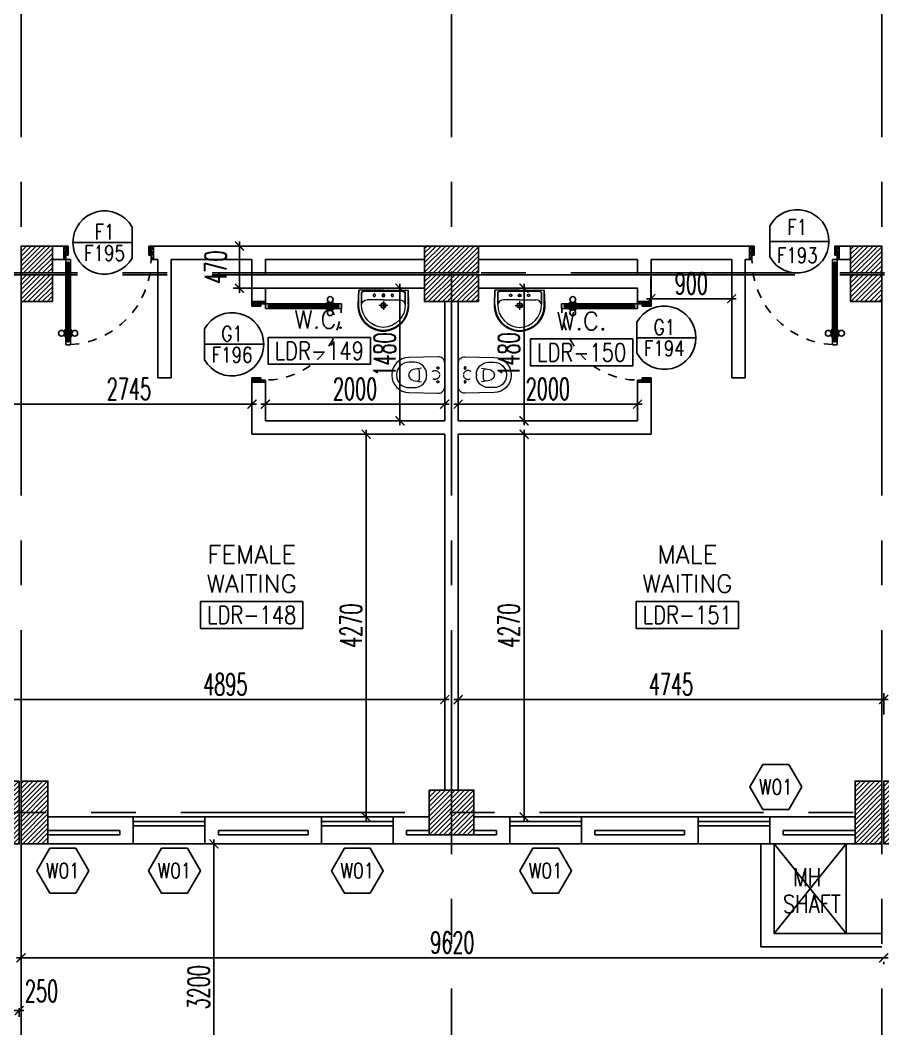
# Model space of a CAD drawing. Extents: x 275967.8 to 276060, y 57291.9 to 57371.4.
# Drawn here: x 276010.75 to 276020.37, y 57317.95 to 57329.2 of the extents above; entities that cross this region are included whole.
import ezdxf
from ezdxf.enums import TextEntityAlignment as Align

# ---------------------------------------------------------------- set-up
doc = ezdxf.new("R2010")
doc.units = 0
doc.header["$MEASUREMENT"] = 0
doc.header["$PDMODE"] = 34
for name, pattern in [('CENTERX2', [4, 2.5, -0.5, 0.5, -0.5]), ('DASHED', [0.75, 0.5, -0.25]), ('HIDDEN', [0.375, 0.25, -0.125]), ('HIDDEN2', [0.1875, 0.125, -0.0625])]:
    doc.linetypes.add(name, pattern=pattern)
doc.layers.get('0').update_dxf_attribs({"linetype": 'CONTINUOUS'})
doc.layers.get('DEFPOINTS').update_dxf_attribs({"linetype": 'CONTINUOUS'})
for name, color, linetype in [('A-TILES', 11, 'CONTINUOUS'), ('AXES', 11, 'CENTERX2'), ('COL', 5, 'CONTINUOUS'), ('DIM', 4, 'CONTINUOUS'), ('DOOR', 7, 'CONTINUOUS'), ('DOOR-CR', 2, 'CONTINUOUS'), ('DOOR-NO', 3, 'CONTINUOUS'), ('FIX', 3, 'CONTINUOUS'), ('HAT', 8, 'CONTINUOUS'), ('INSUL', 4, 'CONTINUOUS'), ('RM-BOX', 4, 'CONTINUOUS'), ('RM-NAME', 2, 'CONTINUOUS'), ('RM-NO', 2, 'CONTINUOUS'), ('ROOF', 7, 'CONTINUOUS'), ('SHAFT', 3, 'CONTINUOUS'), ('WALL', 2, 'CONTINUOUS'), ('WIN', 3, 'CONTINUOUS'), ('WIN-BOX', 4, 'CONTINUOUS'), ('WIN-NO', 5, 'CONTINUOUS')]:
    doc.layers.add(name, color=color, linetype=linetype)
doc.styles.add('ROMANS', font='ROMANS.shx', dxfattribs={"width": 0.6})
doc.dimstyles.new('STANDARD in', dxfattribs={"dimtxt": 0.24, "dimasz": 0.1, "dimexe": 0.07, "dimexo": 0.05, "dimgap": 0.05, "dimtad": 1, "dimdec": 0, "dimlfac": 1000, "dimzin": 0, "dimdsep": 46, "dimtxsty": 'ROMANS', "dimblk": 'ARCHTICK', "dimcen": 0.05, "dimdle": 0.05, "dimclrd": 4, "dimclre": 4, "dimclrt": 2, "dimadec": 0, "dimazin": 0, "dimtfac": 1, "dimtdec": 0, "dimtmove": 2, "dimatfit": 3, "dimfxl": 0, "dimtolj": 1, "dimtzin": 0, "dimarcsym": 0})

# ---------------------------------------------------------------- blocks, each defined once
blk = doc.blocks.new('*X80')
at = {"color": 0}
for p, q in [((61359, 139901), (61808, 140350)), ((61359, 139954), (61755, 140350)), ((61359, 140007), (61702, 140350)), ((61359, 140060), (61649, 140350)), ((61359, 140113), (61596, 140350)), ((61359, 140166), (61543, 140350)), ((61359, 140219), (61490, 140350)), ((61359, 140272), (61437, 140350)), ((61359, 140325), (61384, 140350)), ((61361, 139850), (61859, 140348)), ((61414, 139850), (61859, 140295)), ((61467, 139850), (61859, 140242)), ((61520, 139850), (61859, 140189)), ((61573, 139850), (61859, 140136)), ((61626, 139850), (61859, 140083)), ((61679, 139850), (61859, 140030)), ((61732, 139850), (61859, 139977)), ((61785, 139850), (61859, 139924)), ((61838, 139850), (61859, 139871))]:
    blk.add_line(p, q, dxfattribs=at)
blk = doc.blocks.new('RM1')
at = {"layer": 'RM-BOX'}
blk.add_lwpolyline([(570, -200), (-570, -200), (-570, -500), (570, -500)], close=True, dxfattribs=at)
at = {"layer": 'RM-NAME', "style": 'ROMANS'}
for tag, p in [('ROOMNAME1', (0, 324)), ('ROOMNAME2', (0, 0))]:
    blk.add_attdef(tag, text='', height=200, dxfattribs=at).set_placement(p, align=Align.MIDDLE)
at = {"layer": 'RM-NO', "style": 'ROMANS', "width": 0.8}
blk.add_attdef('ROOMNO', text='', height=200, dxfattribs=at).set_placement((0, -350), align=Align.MIDDLE)
blk = doc.blocks.new('COL50')
at = {"layer": 'COL'}
blk.add_lwpolyline([(-250, 250), (-250, -250), (250, -250), (250, 250)], close=True, dxfattribs=at)
blk = doc.blocks.new('WW1')
at = {"layer": 'WIN-BOX'}
blk.add_lwpolyline([(144, -250), (289, 0), (144, 250), (-144, 250), (-289, 0), (-144, -250)], close=True, dxfattribs=at)
at = {"layer": 'WIN-NO', "style": 'ROMANS', "width": 0.8}
blk.add_attdef('W00', text='', height=170, dxfattribs=at).set_placement((0, 0), align=Align.MIDDLE)
blk = doc.blocks.new('DOOR90')
at = {"layer": 'DOOR', "color": 0, "linetype": 'ByBlock'}
for p, q in [((-150, 0), (-150, -25)), ((-150, 0), (0, 0)), ((0, -50), (0, 0)), ((-1000, -25), (-1000, -75)), ((-1000, -75), (-1000, -25)), ((-950, -25), (-1000, -25)), ((-950, -75), (-1000, -75)), ((-970, -42), (-970, -58)), ((-950, -42), (-970, -42)), ((-950, -58), (-970, -58)), ((-950, -25), (-950, -42)), ((-950, -58), (-950, -75)), ((-918, -25), (-918, -18)), ((-828, -18), (-918, -18)), ((-918, -75), (-918, -82)), ((-828, -82), (-918, -82)), ((-905, -18), (-905, -9)), ((-905, -9), (-840, -9)), ((-905, -18), (-840, -18)), ((-905, -82), (-905, -91)), ((-905, -82), (-840, -82)), ((-905, -91), (-840, -91)), ((-840, -18), (-840, -9)), ((-840, -82), (-840, -91)), ((-828, -25), (-828, -18)), ((-828, -75), (-828, -82)), ((-200, -42), (-200, -25)), ((-200, -25), (-150, -25)), ((-180, -42), (-200, -42)), ((-200, -75), (-200, -58)), ((-200, -58), (-180, -58)), ((-150, -75), (-200, -75)), ((-180, -58), (-180, -42)), ((-150, -75), (-150, -25)), ((-150, -25), (-100, -25)), ((-100, -25), (-100, -50)), ((-100, -50), (0, -50)), ((-150, -900), (-150, -875)), ((-150, -875), (-100, -875)), ((0, -900), (-150, -900)), ((-150, -900), (0, -900)), ((-100, -850), (0, -850)), ((-100, -875), (-100, -850)), ((0, -850), (0, -900))]:
    blk.add_line(p, q, dxfattribs=at)
at = {"layer": 'DOOR', "color": 9, "linetype": 'ByBlock'}
for p, q in [((0, -50), (-114, 0)), ((0, -50), (-40, 0)), ((0, -50), (-100, -37)), ((0, -850), (-114, -900)), ((0, -850), (-100, -863)), ((0, -850), (-40, -900))]:
    blk.add_line(p, q, dxfattribs=at)
at = {"layer": 'DOOR', "linetype": 'ByBlock'}
for p, q in [((-200, -25), (-950, -25)), ((-200, -42), (-950, -42)), ((-200, -58), (-950, -58)), ((-950, -75), (-200, -75))]:
    blk.add_line(p, q, dxfattribs=at)
at = {"layer": 'DOOR', "color": 0, "linetype": 'ByBlock'}
for centre in [(-873, 24), (-873, -124)]:
    blk.add_circle(centre, 32.4, dxfattribs=at)
at = {"layer": 'DOOR', "color": 9, "linetype": 'ByBlock'}
for centre, radius, start, end in [((0, -50), 154, 161.1053, 166.2858), ((0, -50), 134, 158.1598, 169.28), ((0, -50), 94.4, 148.0182, 180), ((0, -50), 74.4, 137.7764, 180), ((0, -50), 114, 154.0838, 167.3774), ((0, -50), 54.4, 113.2074, 180), ((0, -50), 34.4, 90, 180), ((0, -50), 14.4, 90, 180), ((0, -850), 154, 193.7142, 198.8947), ((0, -850), 134, 190.72, 201.8402), ((0, -850), 94.4, 180, 211.9818), ((0, -850), 74.4, 180, 222.2236), ((0, -850), 54.4, 180, 246.7926), ((0, -850), 34.4, 180, 270), ((0, -850), 14.4, 180, 270)]:
    blk.add_arc(centre, radius, start, end, dxfattribs=at)
at = {"layer": 'DOOR', "linetype": 'HIDDEN', "ltscale": 0.5}
blk.add_arc((-150, -25), 850, 180, 270, dxfattribs=at)
blk = doc.blocks.new('DD1')
at = {"layer": 'DOOR-CR'}
blk.add_line((-308, 0), (353, 0), dxfattribs=at)
blk.add_lwpolyline([(-308, -173, 3.820224), (-308, 173)], format="xyb", close=True, dxfattribs=at)
at = {"layer": 'DOOR-NO', "color": 255, "style": 'ROMANS', "width": 0.8}
for tag, p in [('G', (0, 184)), ('000', (0, -141))]:
    blk.add_attdef(tag, text='', height=204, dxfattribs=at).set_placement(p, align=Align.MIDDLE)
blk = doc.blocks.new('C7')
at = {"layer": 'HAT'}
h = blk.add_hatch(dxfattribs=at)
h.set_pattern_fill('ANSI31', color=256, scale=300, style=0)
h.set_pattern_definition([(45, (-248876.182, -51411.005), (-26.5165043, 26.5165043), [])])
h.paths.add_polyline_path([(350, 300), (250, 300), (0, 300), (0, 0), (350, 0)])
at = {"layer": 'COL'}
blk.add_lwpolyline([(0, 300), (0, 0), (350, 0), (350, 300)], close=True, dxfattribs=at)
blk = doc.blocks.new('C5')
at = {"layer": 'HAT', "linetype": 'ByBlock'}
h = blk.add_hatch(dxfattribs=at)
h.set_pattern_fill('ANSI31', color=256, scale=300, style=0)
h.set_pattern_definition([(45, (-223356.182, -51411.005), (-26.516504, 26.516504), [])])
h.paths.add_polyline_path([(300, 300), (0, 300), (0, 0), (300, 0)])
h.paths.add_polyline_path([(600, 300), (300, 300), (300, 0), (600, 0)])
at = {"layer": 'COL'}
blk.add_lwpolyline([(600, 300), (0, 300), (0, 0), (600, 0)], close=True, dxfattribs=at)
blk = doc.blocks.new('C11')
at = {"layer": 'HAT'}
h = blk.add_hatch(dxfattribs=at)
h.set_pattern_fill('ANSI31', color=256, scale=300, style=0)
h.set_pattern_definition([(45, (-248556.182, -75061.005), (-26.5165043, 26.5165043), [])])
h.paths.add_polyline_path([(300, 700), (0, 700), (0, 350), (300, 350)])
h.paths.add_polyline_path([(300, 350), (0, 350), (0, 0), (300, 0)])
at = {"layer": 'COL'}
blk.add_lwpolyline([(300, 700), (300, 0), (0, 0), (0, 700)], close=True, dxfattribs=at)
blk = doc.blocks.new('C11D')
at = {"layer": 'COL', "linetype": 'ByBlock'}
for p in [(-320, 0), (0, 0)]:
    blk.add_blockref('C11', p, dxfattribs=at)
blk = doc.blocks.new('LAV1')
at = {"layer": 'FIX', "linetype": 'DASHED', "lineweight": 20, "ltscale": 0.05}
for p, q in [((0, 170), (0, 270)), ((0, 170), (0, 270)), ((50, 220), (-50, 220))]:
    blk.add_line(p, q, dxfattribs=at)
at = {"layer": 'FIX', "linetype": 'ByBlock', "ltscale": 0.3}
for p, q in [((-280, 210), (-275, 50)), ((-245, 210), (-245, 85)), ((245, 210), (245, 85)), ((280, 210), (275, 50)), ((0, 60), (-220, 60)), ((0, 60), (220, 60))]:
    blk.add_line(p, q, dxfattribs=at)
at = {"layer": 'FIX', "linetype": 'Continuous', "lineweight": 20}
for p, q in [((-275, 210), (-275, 50)), ((0, 155), (-181, 155)), ((0, 155), (181, 155)), ((275, 210), (275, 50)), ((0, 50), (-275, 50)), ((0, 50), (-252, 50)), ((0, 50), (252, 50)), ((0, 50), (275, 50))]:
    blk.add_line(p, q, dxfattribs=at)
at = {"layer": 'FIX', "lineweight": 20}
for p, q in [((0, 92), (0, 123)), ((16, 107), (-15, 107))]:
    blk.add_line(p, q, dxfattribs=at)
for centre, radius in [((0, 220), 29.5), ((0, 220), 22.5), ((0, 107), 15.5)]:
    blk.add_circle(centre, radius, dxfattribs=at)
at = {"layer": 'FIX', "linetype": 'HIDDEN', "lineweight": 20, "ltscale": 0.05}
for centre in [(-100, 107), (100, 107)]:
    blk.add_circle(centre, 12.4, dxfattribs=at)
at = {"layer": 'FIX', "linetype": 'ByBlock', "ltscale": 0.3}
for centre, radius, start, end in [((7, 220), 287, 91.3776, 182.0064), ((-7, 220), 287, 357.9936, 88.6224), ((-220, 85), 24.9, 179.7021, 269.9486), ((220, 85), 24.9, 270.0514, 0.2979)]:
    blk.add_arc(centre, radius, start, end, dxfattribs=at)
at = {"layer": 'FIX', "linetype": 'Continuous', "lineweight": 20}
for centre, radius, start, end in [((8, 217), 283, 91.6988, 181.351), ((8, 212), 253, 91.7328, 180.4884), ((-8, 217), 283, 358.649, 88.3012), ((-8, 212), 253, 359.5116, 88.2672), ((-179, 222), 66.9, 190.2006, 268.0786), ((179, 222), 66.9, 271.9214, 349.7994)]:
    blk.add_arc(centre, radius, start, end, dxfattribs=at)
blk = doc.blocks.new('WC1')
at = {"layer": 'FIX', "lineweight": 20}
for p, q in [((-210, 204), (-538, 194)), ((-475, 141), (-538, 141)), ((-727, 5), (-727, -5)), ((-674, 5), (-674, -5)), ((-534, 24), (-540, 0)), ((-540, 0), (-534, -24)), ((-395, 76), (-490, 60)), ((-339, 5), (-339, -5)), ((-490, -60), (-395, -76)), ((-538, -141), (-475, -141)), ((-538, -194), (-210, -204))]:
    blk.add_line(p, q, dxfattribs=at)
at = {"layer": 'FIX', "linetype": 'Continuous', "lineweight": 20}
blk.add_line((-420, -47), (-420, 45), dxfattribs=at)
at = {"layer": 'FIX', "lineweight": 20}
blk.add_lwpolyline([(-213, -204), (-210, -204, 0.414214), (-137, -131), (-137, 0), (-137, 131, 0.414214), (-210, 204)], format="xyb", dxfattribs=at)
at = {"layer": 'FIX', "linetype": 'HIDDEN2', "lineweight": 20, "ltscale": 0.3}
blk.add_circle((-245, 0), 49.8, dxfattribs=at)
at = {"layer": 'FIX', "linetype": 'HIDDEN', "lineweight": 20, "ltscale": 0.05}
for centre in [(-213, 78), (-213, -77)]:
    blk.add_circle(centre, 11.6, dxfattribs=at)
at = {"layer": 'FIX', "lineweight": 20}
for centre, radius, start, end in [((-538, 5), 189, 90, 180), ((-538, 5), 136, 90, 180), ((-475, 5), 136, 360, 90), ((-473, -7), 68.2, 128.9242, 152.8468), ((-464, -18), 82, 108.496, 128.9242), ((-538, -5), 189, 180, 270), ((-538, -5), 136, 180, 270), ((-473, 7), 68.2, 207.1532, 231.0758), ((-464, 18), 82, 231.0758, 251.504), ((-475, -5), 136, 270, 0)]:
    blk.add_arc(centre, radius, start, end, dxfattribs=at)
at = {"layer": 'FIX', "linetype": 'Continuous', "lineweight": 20}
for centre, start, end in [((-443, 46), 357.6662, 91.6121), ((-442, -46), 268.3879, 2.3338)]:
    blk.add_arc(centre, 22.3, start, end, dxfattribs=at)
blk = doc.blocks.new('_ARCHTICK')
at = {"color": 0, "linetype": 'ByBlock', "const_width": 0.15}
blk.add_lwpolyline([(-0.5, -0.5), (0.5, 0.5)], dxfattribs=at)
blk = doc.blocks.new('*D287')
at = {"layer": 'DEFPOINTS', "color": 0, "linetype": 'ByBlock', "ltscale": 0.3}
for p in [(276014.405, 57324.583), (276014.605, 57324.583), (276014.098, 57320.313)]:
    blk.add_point(p, dxfattribs=at)
at = {"layer": 'DIM', "color": 4, "linetype": 'ByBlock', "lineweight": -2, "ltscale": 0.3}
for p, q in [((276014.605, 57320.263), (276014.605, 57324.633)), ((276014.455, 57324.583), (276014.675, 57324.583)), ((276014.148, 57320.313), (276014.675, 57320.313))]:
    blk.add_line(p, q, dxfattribs=at)
at = {"layer": 'DIM', "color": 4, "linetype": 'ByBlock', "lineweight": -2, "ltscale": 0.3, "xscale": 0.1, "yscale": 0.1, "zscale": 0.1}
for p, rotation in [((276014.605, 57324.583), 90), ((276014.605, 57320.313), 270)]:
    blk.add_blockref('_ARCHTICK', p, dxfattribs=dict(at, rotation=rotation))
at = {"layer": 'DIM', "color": 2, "linetype": 'ByBlock', "ltscale": 0.3, "insert": (276014.435, 57322.448), "char_height": 0.24, "attachment_point": 5, "rotation": 90, "style": 'ROMANS'}
blk.add_mtext('\\A1;4270', dxfattribs=at)
blk = doc.blocks.new('*D286')
at = {"layer": 'DEFPOINTS', "color": 0, "linetype": 'ByBlock', "ltscale": 0.3}
for p in [(276010.585, 57321.623), (276010.585, 57321.601), (276015.48, 57321.601)]:
    blk.add_point(p, dxfattribs=at)
at = {"layer": 'DIM', "color": 4, "linetype": 'ByBlock', "lineweight": -2, "ltscale": 0.3}
for p, q in [((276010.585, 57321.651), (276010.585, 57321.693)), ((276015.48, 57321.651), (276015.48, 57321.693)), ((276015.53, 57321.623), (276010.535, 57321.623))]:
    blk.add_line(p, q, dxfattribs=at)
at = {"layer": 'DIM', "color": 4, "linetype": 'ByBlock', "lineweight": -2, "ltscale": 0.3, "xscale": 0.1, "yscale": 0.1, "zscale": 0.1, "rotation": 180}
blk.add_blockref('_ARCHTICK', (276010.585, 57321.623), dxfattribs=at)
at = {"layer": 'DIM', "color": 4, "linetype": 'ByBlock', "lineweight": -2, "ltscale": 0.3, "xscale": 0.1, "yscale": 0.1, "zscale": 0.1}
blk.add_blockref('_ARCHTICK', (276015.48, 57321.623), dxfattribs=at)
at = {"layer": 'DIM', "color": 2, "linetype": 'ByBlock', "ltscale": 0.3, "insert": (276013.033, 57321.793), "char_height": 0.24, "attachment_point": 5, "style": 'ROMANS'}
blk.add_mtext('\\A1;4895', dxfattribs=at)
blk = doc.blocks.new('*D285')
at = {"layer": 'DEFPOINTS', "color": 0, "linetype": 'ByBlock', "ltscale": 0.3}
for p in [(276014.774, 57326.213), (276014.776, 57324.733), (276014.98, 57324.733)]:
    blk.add_point(p, dxfattribs=at)
at = {"layer": 'DIM', "color": 4, "linetype": 'ByBlock', "lineweight": -2, "ltscale": 0.3}
for p, q in [((276014.824, 57326.213), (276015.05, 57326.213)), ((276014.98, 57326.263), (276014.98, 57324.683)), ((276014.826, 57324.733), (276015.05, 57324.733))]:
    blk.add_line(p, q, dxfattribs=at)
at = {"layer": 'DIM', "color": 4, "linetype": 'ByBlock', "lineweight": -2, "ltscale": 0.3, "xscale": 0.1, "yscale": 0.1, "zscale": 0.1}
for p, rotation in [((276014.98, 57326.213), 90), ((276014.98, 57324.733), 270)]:
    blk.add_blockref('_ARCHTICK', p, dxfattribs=dict(at, rotation=rotation))
at = {"layer": 'DIM', "color": 2, "linetype": 'ByBlock', "ltscale": 0.3, "insert": (276014.81, 57325.473), "char_height": 0.24, "attachment_point": 5, "rotation": 90, "style": 'ROMANS'}
blk.add_mtext('\\A1;1480', dxfattribs=at)
blk = doc.blocks.new('*D284')
at = {"layer": 'DEFPOINTS', "color": 0, "linetype": 'ByBlock', "ltscale": 0.3}
for p in [(276013.48, 57324.919), (276013.48, 57324.733), (276015.48, 57324.733)]:
    blk.add_point(p, dxfattribs=at)
at = {"layer": 'DIM', "color": 4, "linetype": 'ByBlock', "lineweight": -2, "ltscale": 0.3}
for p, q in [((276013.48, 57324.783), (276013.48, 57324.989)), ((276015.48, 57324.783), (276015.48, 57324.989)), ((276015.53, 57324.919), (276013.43, 57324.919))]:
    blk.add_line(p, q, dxfattribs=at)
at = {"layer": 'DIM', "color": 4, "linetype": 'ByBlock', "lineweight": -2, "ltscale": 0.3, "xscale": 0.1, "yscale": 0.1, "zscale": 0.1, "rotation": 180}
blk.add_blockref('_ARCHTICK', (276013.48, 57324.919), dxfattribs=at)
at = {"layer": 'DIM', "color": 4, "linetype": 'ByBlock', "lineweight": -2, "ltscale": 0.3, "xscale": 0.1, "yscale": 0.1, "zscale": 0.1}
blk.add_blockref('_ARCHTICK', (276015.48, 57324.919), dxfattribs=at)
at = {"layer": 'DIM', "color": 2, "linetype": 'ByBlock', "ltscale": 0.3, "insert": (276014.48, 57325.089), "char_height": 0.24, "attachment_point": 5, "style": 'ROMANS'}
blk.add_mtext('\\A1;2000', dxfattribs=at)
blk = doc.blocks.new('*D283')
at = {"layer": 'DEFPOINTS', "color": 0, "linetype": 'ByBlock', "ltscale": 0.3}
for p in [(276010.585, 57324.919), (276010.585, 57324.873), (276013.33, 57324.873)]:
    blk.add_point(p, dxfattribs=at)
at = {"layer": 'DIM', "color": 4, "linetype": 'ByBlock', "lineweight": -2, "ltscale": 0.3}
for p, q in [((276010.585, 57324.923), (276010.585, 57324.989)), ((276013.33, 57324.923), (276013.33, 57324.989)), ((276013.38, 57324.919), (276010.535, 57324.919))]:
    blk.add_line(p, q, dxfattribs=at)
at = {"layer": 'DIM', "color": 4, "linetype": 'ByBlock', "lineweight": -2, "ltscale": 0.3, "xscale": 0.1, "yscale": 0.1, "zscale": 0.1, "rotation": 180}
blk.add_blockref('_ARCHTICK', (276010.585, 57324.919), dxfattribs=at)
at = {"layer": 'DIM', "color": 4, "linetype": 'ByBlock', "lineweight": -2, "ltscale": 0.3, "xscale": 0.1, "yscale": 0.1, "zscale": 0.1}
blk.add_blockref('_ARCHTICK', (276013.33, 57324.919), dxfattribs=at)
at = {"layer": 'DIM', "color": 2, "linetype": 'ByBlock', "ltscale": 0.3, "insert": (276011.958, 57325.089), "char_height": 0.24, "attachment_point": 5, "style": 'ROMANS'}
blk.add_mtext('\\A1;2745', dxfattribs=at)
blk = doc.blocks.new('*D282')
at = {"layer": 'DEFPOINTS', "color": 0, "linetype": 'ByBlock', "ltscale": 0.3}
for p in [(276020.375, 57321.623), (276015.63, 57321.408), (276020.375, 57321.408)]:
    blk.add_point(p, dxfattribs=at)
at = {"layer": 'DIM', "color": 4, "linetype": 'ByBlock', "lineweight": -2, "ltscale": 0.3}
for p, q in [((276015.63, 57321.458), (276015.63, 57321.693)), ((276020.375, 57321.458), (276020.375, 57321.693)), ((276015.58, 57321.623), (276020.425, 57321.623))]:
    blk.add_line(p, q, dxfattribs=at)
at = {"layer": 'DIM', "color": 4, "linetype": 'ByBlock', "lineweight": -2, "ltscale": 0.3, "xscale": 0.1, "yscale": 0.1, "zscale": 0.1, "rotation": 180}
blk.add_blockref('_ARCHTICK', (276015.63, 57321.623), dxfattribs=at)
at = {"layer": 'DIM', "color": 4, "linetype": 'ByBlock', "lineweight": -2, "ltscale": 0.3, "xscale": 0.1, "yscale": 0.1, "zscale": 0.1}
blk.add_blockref('_ARCHTICK', (276020.375, 57321.623), dxfattribs=at)
at = {"layer": 'DIM', "color": 2, "linetype": 'ByBlock', "ltscale": 0.3, "insert": (276018.003, 57321.793), "char_height": 0.24, "attachment_point": 5, "style": 'ROMANS'}
blk.add_mtext('\\A1;4745', dxfattribs=at)
blk = doc.blocks.new('*D281')
at = {"layer": 'DEFPOINTS', "color": 0, "linetype": 'ByBlock', "ltscale": 0.3}
for p in [(276016.294, 57324.583), (276016.294, 57320.313), (276016.365, 57320.313)]:
    blk.add_point(p, dxfattribs=at)
at = {"layer": 'DIM', "color": 4, "linetype": 'ByBlock', "lineweight": -2, "ltscale": 0.3}
for p, q in [((276016.365, 57324.633), (276016.365, 57320.263)), ((276016.344, 57324.583), (276016.435, 57324.583)), ((276016.344, 57320.313), (276016.435, 57320.313))]:
    blk.add_line(p, q, dxfattribs=at)
at = {"layer": 'DIM', "color": 4, "linetype": 'ByBlock', "lineweight": -2, "ltscale": 0.3, "xscale": 0.1, "yscale": 0.1, "zscale": 0.1}
for p, rotation in [((276016.365, 57324.583), 90), ((276016.365, 57320.313), 270)]:
    blk.add_blockref('_ARCHTICK', p, dxfattribs=dict(at, rotation=rotation))
at = {"layer": 'DIM', "color": 2, "linetype": 'ByBlock', "ltscale": 0.3, "insert": (276016.195, 57322.448), "char_height": 0.24, "attachment_point": 5, "rotation": 90, "style": 'ROMANS'}
blk.add_mtext('\\A1;4270', dxfattribs=at)
blk = doc.blocks.new('*D280')
at = {"layer": 'DEFPOINTS', "color": 0, "linetype": 'ByBlock', "ltscale": 0.3}
for p in [(276016.209, 57326.213), (276016.365, 57326.213), (276015.983, 57324.733)]:
    blk.add_point(p, dxfattribs=at)
at = {"layer": 'DIM', "color": 4, "linetype": 'ByBlock', "lineweight": -2, "ltscale": 0.3}
for p, q in [((276016.259, 57326.213), (276016.435, 57326.213)), ((276016.365, 57324.683), (276016.365, 57326.263)), ((276016.033, 57324.733), (276016.435, 57324.733))]:
    blk.add_line(p, q, dxfattribs=at)
at = {"layer": 'DIM', "color": 4, "linetype": 'ByBlock', "lineweight": -2, "ltscale": 0.3, "xscale": 0.1, "yscale": 0.1, "zscale": 0.1}
for p, rotation in [((276016.365, 57326.213), 90), ((276016.365, 57324.733), 270)]:
    blk.add_blockref('_ARCHTICK', p, dxfattribs=dict(at, rotation=rotation))
at = {"layer": 'DIM', "color": 2, "linetype": 'ByBlock', "ltscale": 0.3, "insert": (276016.195, 57325.473), "char_height": 0.24, "attachment_point": 5, "rotation": 90, "style": 'ROMANS'}
blk.add_mtext('\\A1;1480', dxfattribs=at)
blk = doc.blocks.new('*D279')
at = {"layer": 'DEFPOINTS', "color": 0, "linetype": 'ByBlock', "ltscale": 0.3}
for p in [(276015.63, 57324.948), (276017.63, 57324.948), (276015.63, 57324.919)]:
    blk.add_point(p, dxfattribs=at)
at = {"layer": 'DIM', "color": 4, "linetype": 'ByBlock', "lineweight": -2, "ltscale": 0.3}
for p, q in [((276017.68, 57324.919), (276015.58, 57324.919)), ((276015.63, 57324.898), (276015.63, 57324.849)), ((276017.63, 57324.898), (276017.63, 57324.849))]:
    blk.add_line(p, q, dxfattribs=at)
at = {"layer": 'DIM', "color": 4, "linetype": 'ByBlock', "lineweight": -2, "ltscale": 0.3, "xscale": 0.1, "yscale": 0.1, "zscale": 0.1, "rotation": 180}
blk.add_blockref('_ARCHTICK', (276015.63, 57324.919), dxfattribs=at)
at = {"layer": 'DIM', "color": 4, "linetype": 'ByBlock', "lineweight": -2, "ltscale": 0.3, "xscale": 0.1, "yscale": 0.1, "zscale": 0.1}
blk.add_blockref('_ARCHTICK', (276017.63, 57324.919), dxfattribs=at)
at = {"layer": 'DIM', "color": 2, "linetype": 'ByBlock', "ltscale": 0.3, "insert": (276016.63, 57325.089), "char_height": 0.24, "attachment_point": 5, "style": 'ROMANS'}
blk.add_mtext('\\A1;2000', dxfattribs=at)
blk = doc.blocks.new('*D278')
at = {"layer": 'DEFPOINTS', "color": 0, "linetype": 'ByBlock', "ltscale": 0.3}
for p in [(276013.191, 57326.683), (276013.806, 57326.683), (276013.904, 57326.213)]:
    blk.add_point(p, dxfattribs=at)
at = {"layer": 'DIM', "color": 4, "linetype": 'ByBlock', "lineweight": -2, "ltscale": 0.3}
for p, q in [((276013.756, 57326.683), (276013.121, 57326.683)), ((276013.191, 57326.163), (276013.191, 57326.733)), ((276013.854, 57326.213), (276013.121, 57326.213))]:
    blk.add_line(p, q, dxfattribs=at)
at = {"layer": 'DIM', "color": 4, "linetype": 'ByBlock', "lineweight": -2, "ltscale": 0.3, "xscale": 0.1, "yscale": 0.1, "zscale": 0.1}
for p, rotation in [((276013.191, 57326.683), 90), ((276013.191, 57326.213), 270)]:
    blk.add_blockref('_ARCHTICK', p, dxfattribs=dict(at, rotation=rotation))
at = {"layer": 'DIM', "color": 2, "linetype": 'ByBlock', "ltscale": 0.3, "insert": (276012.926, 57326.448), "char_height": 0.24, "attachment_point": 5, "rotation": 90, "style": 'ROMANS'}
blk.add_mtext('\\A1;470', dxfattribs=at)
blk = doc.blocks.new('*D277')
at = {"layer": 'DEFPOINTS', "color": 0, "linetype": 'ByBlock', "ltscale": 0.3}
for p in [(276017.78, 57326.378), (276018.68, 57326.378), (276018.68, 57326.096)]:
    blk.add_point(p, dxfattribs=at)
at = {"layer": 'DIM', "color": 4, "linetype": 'ByBlock', "lineweight": -2, "ltscale": 0.3}
for p, q in [((276017.78, 57326.328), (276017.78, 57326.026)), ((276018.68, 57326.328), (276018.68, 57326.026)), ((276017.73, 57326.096), (276018.73, 57326.096))]:
    blk.add_line(p, q, dxfattribs=at)
at = {"layer": 'DIM', "color": 4, "linetype": 'ByBlock', "lineweight": -2, "ltscale": 0.3, "xscale": 0.1, "yscale": 0.1, "zscale": 0.1, "rotation": 180}
blk.add_blockref('_ARCHTICK', (276017.78, 57326.096), dxfattribs=at)
at = {"layer": 'DIM', "color": 4, "linetype": 'ByBlock', "lineweight": -2, "ltscale": 0.3, "xscale": 0.1, "yscale": 0.1, "zscale": 0.1}
blk.add_blockref('_ARCHTICK', (276018.68, 57326.096), dxfattribs=at)
at = {"layer": 'DIM', "color": 2, "linetype": 'ByBlock', "ltscale": 0.3, "insert": (276018.23, 57326.266), "char_height": 0.24, "attachment_point": 5, "style": 'ROMANS'}
blk.add_mtext('\\A1;900', dxfattribs=at)
blk = doc.blocks.new('*D275')
at = {"layer": 'DEFPOINTS', "color": 0, "linetype": 'ByBlock', "ltscale": 0.3}
for p in [(276010.755, 57318.747), (276010.755, 57318.742), (276020.375, 57318.747)]:
    blk.add_point(p, dxfattribs=at)
at = {"layer": 'DIM', "color": 4, "linetype": 'ByBlock', "lineweight": -2, "ltscale": 0.3}
for p, q in [((276020.425, 57318.742), (276010.705, 57318.742)), ((276010.755, 57318.697), (276010.755, 57318.672)), ((276020.375, 57318.697), (276020.375, 57318.672))]:
    blk.add_line(p, q, dxfattribs=at)
at = {"layer": 'DIM', "color": 4, "linetype": 'ByBlock', "lineweight": -2, "ltscale": 0.3, "xscale": 0.1, "yscale": 0.1, "zscale": 0.1, "rotation": 180}
blk.add_blockref('_ARCHTICK', (276010.755, 57318.742), dxfattribs=at)
at = {"layer": 'DIM', "color": 4, "linetype": 'ByBlock', "lineweight": -2, "ltscale": 0.3, "xscale": 0.1, "yscale": 0.1, "zscale": 0.1}
blk.add_blockref('_ARCHTICK', (276020.375, 57318.742), dxfattribs=at)
at = {"layer": 'DIM', "color": 2, "linetype": 'ByBlock', "ltscale": 0.3, "insert": (276015.565, 57318.912), "char_height": 0.24, "attachment_point": 5, "style": 'ROMANS'}
blk.add_mtext('\\A1;9620', dxfattribs=at)
blk = doc.blocks.new('*D274')
at = {"layer": 'DEFPOINTS', "color": 0, "linetype": 'ByBlock', "ltscale": 0.3}
for p in [(276010.485, 57318.229), (276010.735, 57318.229), (276010.485, 57318.153)]:
    blk.add_point(p, dxfattribs=at)
at = {"layer": 'DIM', "color": 4, "linetype": 'ByBlock', "lineweight": -2, "ltscale": 0.3}
for p, q in [((276010.785, 57318.153), (276010.435, 57318.153)), ((276010.485, 57318.179), (276010.485, 57318.083)), ((276010.735, 57318.179), (276010.735, 57318.083))]:
    blk.add_line(p, q, dxfattribs=at)
at = {"layer": 'DIM', "color": 4, "linetype": 'ByBlock', "lineweight": -2, "ltscale": 0.3, "xscale": 0.1, "yscale": 0.1, "zscale": 0.1, "rotation": 180}
blk.add_blockref('_ARCHTICK', (276010.485, 57318.153), dxfattribs=at)
at = {"layer": 'DIM', "color": 4, "linetype": 'ByBlock', "lineweight": -2, "ltscale": 0.3, "xscale": 0.1, "yscale": 0.1, "zscale": 0.1}
blk.add_blockref('_ARCHTICK', (276010.735, 57318.153), dxfattribs=at)
at = {"layer": 'DIM', "color": 2, "linetype": 'ByBlock', "ltscale": 0.3, "insert": (276010.983, 57318.371), "char_height": 0.24, "attachment_point": 5, "style": 'ROMANS'}
blk.add_mtext('\\A1;250', dxfattribs=at)
blk = doc.blocks.new('DOOR-10')
at = {"layer": 'DOOR', "color": 0, "linetype": 'ByBlock'}
for p, q in [((-76, 1018), (-83, 1018)), ((-83, 928), (-83, 1018)), ((-26, 1100), (-76, 1100)), ((-76, 1100), (-26, 1100)), ((-76, 1050), (-76, 1100)), ((-59, 1050), (-76, 1050)), ((-43, 1070), (-59, 1070)), ((-59, 1050), (-59, 1070)), ((-43, 1050), (-43, 1070)), ((-26, 1050), (-43, 1050)), ((-26, 1050), (-26, 1100)), ((-26, 1018), (-18, 1018)), ((-18, 928), (-18, 1018)), ((-83, 1005), (-92, 1005)), ((-92, 1005), (-92, 940)), ((-83, 940), (-92, 940)), ((-83, 1005), (-83, 940)), ((-76, 928), (-83, 928)), ((-26, 928), (-18, 928)), ((-18, 1005), (-9, 1005)), ((-18, 1005), (-18, 940)), ((-18, 940), (-9, 940)), ((-9, 1005), (-9, 940)), ((-1001, 0), (-1001, 150)), ((-1001, 150), (-976, 150)), ((-1001, 150), (-1001, 0)), ((-976, 150), (-976, 100)), ((-76, 200), (-59, 200)), ((-76, 150), (-76, 200)), ((-76, 150), (-26, 150)), ((-59, 200), (-59, 180)), ((-59, 180), (-43, 180)), ((-43, 200), (-26, 200)), ((-43, 180), (-43, 200)), ((-26, 200), (-26, 150)), ((-1, 150), (-26, 150)), ((-26, 150), (-26, 100)), ((-951, 0), (-1001, 0)), ((-976, 100), (-951, 100)), ((-951, 100), (-951, 0)), ((-51, 100), (-51, 0)), ((-26, 100), (-51, 100)), ((-51, 0), (-1, 0))]:
    blk.add_line(p, q, dxfattribs=at)
at = {"layer": 'DOOR', "linetype": 'ByBlock'}
for p, q in [((-76, 1050), (-76, 200)), ((-59, 200), (-59, 1050)), ((-43, 200), (-43, 1050)), ((-26, 200), (-26, 1050))]:
    blk.add_line(p, q, dxfattribs=at)
at = {"layer": 'DOOR', "color": 9, "linetype": 'ByBlock'}
for p, q in [((-951, 0), (-1001, 114)), ((-51, 0), (-1, 114)), ((-1, 0), (-1, 150)), ((-951, 0), (-1001, 40)), ((-951, 0), (-964, 100)), ((-51, 0), (-37, 100)), ((-51, 0), (-1, 40))]:
    blk.add_line(p, q, dxfattribs=at)
at = {"layer": 'DOOR', "color": 0, "linetype": 'ByBlock'}
for centre in [(-124, 973), (23, 973)]:
    blk.add_circle(centre, 32.4, dxfattribs=at)
at = {"layer": 'DOOR', "linetype": 'HIDDEN', "ltscale": 0.5}
blk.add_arc((-23, 149), 952, 93.1482, 179.9482, dxfattribs=at)
at = {"layer": 'DOOR', "color": 9, "linetype": 'ByBlock'}
for centre, radius, start, end in [((-951, 0), 154, 103.7142, 108.8947), ((-951, 0), 134, 100.72, 111.8402), ((-51, 0), 134, 68.1598, 79.28), ((-51, 0), 154, 71.1053, 76.2858), ((-951, 0), 94.4, 90, 121.9818), ((-951, 0), 74.4, 90, 132.2236), ((-951, 0), 54.4, 90, 156.7926), ((-951, 0), 34.4, 90, 180), ((-951, 0), 14.4, 90, 180), ((-51, 0), 94.4, 58.0182, 90), ((-51, 0), 74.4, 47.7764, 90), ((-51, 0), 54.4, 23.2074, 90), ((-51, 0), 34.4, 0, 90), ((-51, 0), 14.4, 0, 90), ((-51, 0), 114, 64.0838, 77.3774)]:
    blk.add_arc(centre, radius, start, end, dxfattribs=at)
blk = doc.blocks.new('*D810')
at = {"layer": 'DEFPOINTS', "color": 0, "linetype": 'ByBlock', "ltscale": 0.3}
for p in [(276012.406, 57320.013), (276012.406, 57316.813), (276012.906, 57316.813)]:
    blk.add_point(p, dxfattribs=at)
at = {"layer": 'DIM', "color": 4, "linetype": 'ByBlock', "lineweight": -2, "ltscale": 0.3}
for p, q in [((276012.456, 57320.013), (276012.976, 57320.013)), ((276012.906, 57320.063), (276012.906, 57316.763)), ((276012.456, 57316.813), (276012.976, 57316.813))]:
    blk.add_line(p, q, dxfattribs=at)
at = {"layer": 'DIM', "color": 4, "linetype": 'ByBlock', "lineweight": -2, "ltscale": 0.3, "xscale": 0.1, "yscale": 0.1, "zscale": 0.1}
for p, rotation in [((276012.906, 57320.013), 90), ((276012.906, 57316.813), 270)]:
    blk.add_blockref('_ARCHTICK', p, dxfattribs=dict(at, rotation=rotation))
at = {"layer": 'DIM', "color": 2, "linetype": 'ByBlock', "ltscale": 0.3, "insert": (276012.736, 57318.413), "char_height": 0.24, "attachment_point": 5, "rotation": 90, "style": 'ROMANS'}
blk.add_mtext('\\A1;3200', dxfattribs=at)

msp = doc.modelspace()

# ---------------------------------------------------------------- linework, layer by layer
at = {"layer": 'AXES'}
for p, q in [((276015.5555, 57291.8986), (276015.5555, 57370.7113)), ((276010.7555, 57291.8986), (276010.7555, 57370.3613)), ((276020.3555, 57291.8986), (276020.3555, 57370.3613)), ((275968.8855, 57326.3829), (276041.9755, 57326.3829)), ((275968.8855, 57326.3629), (276041.9755, 57326.3629)), ((275968.5355, 57320.3629), (276036.5755, 57320.3629))]:
    msp.add_line(p, q, dxfattribs=at)
at = {"layer": 'INSUL'}
for p, q in [((276011.8555, 57320.1629), (276011.0555, 57320.1629)), ((276011.8555, 57320.1129), (276011.0555, 57320.1129)), ((276011.8555, 57320.1129), (276011.8555, 57320.1629)), ((276013.9555, 57320.1629), (276012.9555, 57320.1629)), ((276012.9555, 57320.1129), (276012.9555, 57320.1629)), ((276013.9555, 57320.1129), (276012.9555, 57320.1129)), ((276013.9555, 57320.1129), (276013.9555, 57320.1629)), ((276015.0555, 57320.1129), (276015.0555, 57320.1629)), ((276015.3055, 57320.1629), (276015.0555, 57320.1629)), ((276015.3055, 57320.1129), (276015.0555, 57320.1129)), ((276015.8055, 57320.1629), (276016.0555, 57320.1629)), ((276015.8055, 57320.1129), (276016.0555, 57320.1129)), ((276016.0555, 57320.1129), (276016.0555, 57320.1629)), ((276017.1555, 57320.1129), (276017.1555, 57320.1629)), ((276017.1555, 57320.1629), (276018.1555, 57320.1629)), ((276017.1555, 57320.1129), (276018.1555, 57320.1129)), ((276018.1555, 57320.1129), (276018.1555, 57320.1629)), ((276019.2555, 57320.1629), (276020.0555, 57320.1629)), ((276019.2555, 57320.1129), (276019.2555, 57320.1629)), ((276019.2555, 57320.1129), (276020.0555, 57320.1129))]:
    msp.add_line(p, q, dxfattribs=at)
at = {"layer": 'ROOF'}
msp.add_line((276010.7555, 57320.0129), (276010.7555, 57308.1379), dxfattribs=at)
at = {"layer": 'SHAFT', "color": 8, "linetype": 'ByBlock', "ltscale": 0.3}
for p, q in [((276019.1555, 57319.0129), (276019.9555, 57320.0129)), ((276019.1555, 57320.0129), (276019.9555, 57319.0129))]:
    msp.add_line(p, q, dxfattribs=at)
at = {"layer": 'SHAFT', "color": 5, "linetype": 'ByBlock'}
for p, q in [((276019.1555, 57319.0129), (276019.9555, 57320.0129)), ((276019.1555, 57320.0129), (276019.9555, 57319.0129))]:
    msp.add_line(p, q, dxfattribs=at)
at = {"layer": 'SHAFT', "color": 7, "linetype": 'ByBlock'}
for points in [[(276019.0055, 57320.0129), (276019.0055, 57318.8629), (276020.3555, 57318.8629)], [(276019.1555, 57320.0129), (276019.1555, 57319.0129), (276020.3555, 57319.0129)]]:
    msp.add_lwpolyline(points, dxfattribs=at)
at = {"layer": 'SHAFT', "color": 3, "linetype": 'ByBlock', "ltscale": 0.3}
msp.add_lwpolyline([(276019.1555, 57319.0129), (276019.9555, 57319.0129), (276019.9555, 57320.0129), (276019.1555, 57320.0129)], close=True, dxfattribs=at)
at = {"layer": 'SHAFT', "color": 5, "linetype": 'ByBlock'}
msp.add_lwpolyline([(276019.1555, 57320.0129), (276019.9555, 57320.0129), (276019.9555, 57319.0129), (276019.1555, 57319.0129)], close=True, dxfattribs=at)
at = {"layer": 'WALL', "linetype": 'ByBlock'}
for p, q in [((276011.2305, 57326.6829), (276011.1055, 57326.6829)), ((276011.2305, 57326.5329), (276011.2305, 57326.6829)), ((276015.2555, 57326.6829), (276012.2305, 57326.6829)), ((276012.2305, 57326.5329), (276012.2305, 57326.6829)), ((276018.8805, 57326.5329), (276018.8805, 57326.6829)), ((276019.8805, 57326.5329), (276019.8805, 57326.6829)), ((276011.2305, 57326.5329), (276011.1055, 57326.5329)), ((276012.2805, 57326.5329), (276012.2305, 57326.5329)), ((276012.2805, 57325.2129), (276012.2805, 57326.5329)), ((276013.3305, 57326.5329), (276012.4305, 57326.5329)), ((276012.4305, 57325.2129), (276012.4305, 57326.5329)), ((276013.3305, 57326.0629), (276013.3305, 57326.5329)), ((276015.2555, 57326.5329), (276013.4805, 57326.5329)), ((276013.4805, 57326.3629), (276013.4805, 57326.5329)), ((276017.6305, 57326.3629), (276017.6305, 57326.5329)), ((276017.7805, 57326.0629), (276017.7805, 57326.5329)), ((276018.6805, 57325.2129), (276018.6805, 57326.5329)), ((276018.8305, 57325.2129), (276018.8305, 57326.5329)), ((276015.2555, 57326.3629), (276013.4805, 57326.3629)), ((276013.4805, 57326.0629), (276013.4805, 57326.2129)), ((276015.2555, 57326.2129), (276013.4805, 57326.2129)), ((276017.6305, 57326.0629), (276017.6305, 57326.2129)), ((276015.4805, 57326.0629), (276015.4805, 57324.7329)), ((276015.6305, 57326.0629), (276015.6305, 57324.7329)), ((276012.2805, 57325.2129), (276012.4305, 57325.2129)), ((276018.8305, 57325.2129), (276018.6805, 57325.2129)), ((276013.3305, 57324.5829), (276013.3305, 57325.1629)), ((276013.4805, 57324.7329), (276013.4805, 57325.1629)), ((276017.6305, 57324.7329), (276017.6305, 57325.1629)), ((276017.7805, 57324.5829), (276017.7805, 57325.1629)), ((276015.4805, 57324.5829), (276015.4805, 57320.6129)), ((276015.6305, 57324.5829), (276015.6305, 57320.6129))]:
    msp.add_line(p, q, dxfattribs=at)
at = {"layer": 'WALL'}
for p, q in [((276015.8555, 57326.6829), (276018.8805, 57326.6829)), ((276019.8805, 57326.6829), (276020.0055, 57326.6829)), ((276015.8555, 57326.5329), (276017.6305, 57326.5329)), ((276017.7805, 57326.5329), (276018.6805, 57326.5329)), ((276018.8305, 57326.5329), (276018.8805, 57326.5329)), ((276019.8805, 57326.5329), (276020.0055, 57326.5329)), ((276015.8555, 57326.3629), (276017.6305, 57326.3629)), ((276015.8555, 57326.2129), (276017.6305, 57326.2129)), ((276013.4805, 57326.0629), (276013.3305, 57326.0629)), ((276017.6305, 57326.0629), (276017.7805, 57326.0629)), ((276013.4805, 57325.1629), (276013.3305, 57325.1629)), ((276017.6305, 57325.1629), (276017.7805, 57325.1629)), ((276015.4805, 57324.7329), (276013.4805, 57324.7329)), ((276015.6305, 57324.7329), (276017.6305, 57324.7329)), ((276015.4805, 57324.5829), (276013.3305, 57324.5829)), ((276015.6305, 57324.5829), (276017.7805, 57324.5829)), ((276012.0055, 57320.3129), (276011.0555, 57320.3129)), ((276012.0055, 57320.0129), (276012.0055, 57320.3129)), ((276014.1055, 57320.3129), (276012.8055, 57320.3129)), ((276012.8055, 57320.0129), (276012.8055, 57320.3129)), ((276014.1055, 57320.0129), (276014.1055, 57320.3129)), ((276014.9055, 57320.0129), (276014.9055, 57320.3129)), ((276015.3055, 57320.3129), (276014.9055, 57320.3129)), ((276015.8055, 57320.3129), (276016.2055, 57320.3129)), ((276016.2055, 57320.0129), (276016.2055, 57320.3129)), ((276017.0055, 57320.0129), (276017.0055, 57320.3129)), ((276017.0055, 57320.3129), (276018.3055, 57320.3129)), ((276018.3055, 57320.0129), (276018.3055, 57320.3129)), ((276019.1055, 57320.0129), (276019.1055, 57320.3129)), ((276019.1055, 57320.3129), (276020.0555, 57320.3129)), ((276012.0055, 57320.0129), (276011.0555, 57320.0129)), ((276014.1055, 57320.0129), (276012.8055, 57320.0129)), ((276016.2055, 57320.0129), (276014.9055, 57320.0129)), ((276017.0055, 57320.0129), (276018.3055, 57320.0129)), ((276019.1055, 57320.0129), (276020.0555, 57320.0129))]:
    msp.add_line(p, q, dxfattribs=at)
at = {"layer": 'WALL', "linetype": 'ByBlock', "ltscale": 0.3}
for points in [[(276011.1055, 57326.3829), (276010.7555, 57326.3829), (276010.7555, 57326.6829), (276011.1055, 57326.6829)], [(276015.2555, 57326.6829), (276015.8555, 57326.6829), (276015.8555, 57326.3829), (276015.2555, 57326.3829)], [(276020.0055, 57326.6829), (276020.3555, 57326.6829), (276020.3555, 57326.3829), (276020.0055, 57326.3829)], [(276010.7555, 57326.0629), (276011.1055, 57326.0629), (276011.1055, 57326.3629), (276010.7555, 57326.3629)], [(276015.2555, 57326.3629), (276015.8555, 57326.3629), (276015.8555, 57326.0629), (276015.2555, 57326.0629)], [(276020.3555, 57326.3629), (276020.0055, 57326.3629), (276020.0055, 57326.0629), (276020.3555, 57326.0629)], [(276010.7555, 57320.7129), (276011.0555, 57320.7129), (276011.0555, 57320.0129), (276010.7555, 57320.0129)], [(276020.0555, 57320.7129), (276020.3555, 57320.7129), (276020.3555, 57320.0129), (276020.0555, 57320.0129)], [(276015.3055, 57320.6129), (276015.8055, 57320.6129), (276015.8055, 57320.1129), (276015.3055, 57320.1129)]]:
    msp.add_lwpolyline(points, close=True, dxfattribs=at)
at = {"layer": 'WIN'}
for p, q in [((276012.0055, 57320.3129), (276012.8055, 57320.3129)), ((276012.0055, 57320.2629), (276012.8055, 57320.2629)), ((276014.1055, 57320.3129), (276014.9055, 57320.3129)), ((276014.1055, 57320.2629), (276014.9055, 57320.2629)), ((276017.0055, 57320.3129), (276016.2055, 57320.3129)), ((276017.0055, 57320.2629), (276016.2055, 57320.2629)), ((276019.1055, 57320.3129), (276018.3055, 57320.3129)), ((276019.1055, 57320.2629), (276018.3055, 57320.2629)), ((276012.0055, 57320.2129), (276012.8055, 57320.2129)), ((276014.1055, 57320.2129), (276014.9055, 57320.2129)), ((276017.0055, 57320.2129), (276016.2055, 57320.2129)), ((276019.1055, 57320.2129), (276018.3055, 57320.2129)), ((276012.0055, 57320.0129), (276012.8055, 57320.0129)), ((276014.1055, 57320.0129), (276014.9055, 57320.0129)), ((276017.0055, 57320.0129), (276016.2055, 57320.0129)), ((276019.1055, 57320.0129), (276018.3055, 57320.0129))]:
    msp.add_line(p, q, dxfattribs=at)

# ---------------------------------------------------------------- block references
at = {"layer": 'A-TILES', "linetype": 'ByBlock', "ltscale": 0.3, "yscale": 0.001, "zscale": 0.001, "rotation": 180}
for p, xscale in [((276014.7956, 57326.2399), -0.001), ((276016.3154, 57326.2399), 0.001)]:
    msp.add_blockref('LAV1', p, dxfattribs=dict(at, xscale=xscale))
at = {"layer": 'COL', "linetype": 'ByBlock', "xscale": 0.001, "yscale": 0.001, "zscale": 0.001}
for name, p in [('C7', (276010.7555, 57326.3829)), ('C5', (276015.2555, 57326.3829)), ('C7', (276020.0055, 57326.3829)), ('C7', (276010.7555, 57326.0629)), ('C5', (276015.2555, 57326.0629)), ('C7', (276020.0055, 57326.0629)), ('C11D', (276010.7555, 57320.0129)), ('C11D', (276020.3755, 57320.0129))]:
    msp.add_blockref(name, p, dxfattribs=at)
at = {"layer": 'COL', "xscale": 0.001, "yscale": 0.001, "zscale": 0.001}
msp.add_blockref('COL50', (276015.5555, 57320.3629), dxfattribs=at)
at = {"layer": 'DOOR', "color": 0, "linetype": 'ByBlock', "ltscale": 0.3, "yscale": 0.001, "zscale": 0.001, "rotation": 180}
for p, xscale in [((276011.2298, 57326.6829), 0.001), ((276019.8812, 57326.6829), -0.001)]:
    msp.add_blockref('DOOR-10', p, dxfattribs=dict(at, xscale=xscale))
at = {"layer": 'DOOR', "color": 0, "linetype": 'ByBlock', "yscale": 0.001, "zscale": 0.001}
for p, xscale in [((276013.3305, 57326.0629), -0.001), ((276017.7805, 57326.0629), 0.001)]:
    msp.add_blockref('DOOR90', p, dxfattribs=dict(at, xscale=xscale))
at = {"layer": 'DOOR-NO'}
ref = msp.add_blockref('DD1', (276011.6864, 57326.7227), dxfattribs=dict(at, xscale=-0.001, yscale=0.001, zscale=0.001))
ref.add_attrib('G', 'F1', dxfattribs={"height": 0.17, "style": 'ROMANS', "width": 0.8}).set_placement((276011.6864, 57326.8406), align=Align.MIDDLE)
ref.add_attrib('000', 'F195', dxfattribs={"height": 0.17, "style": 'ROMANS', "width": 0.8}).set_placement((276011.6864, 57326.6048), align=Align.MIDDLE)
ref = msp.add_blockref('DD1', (276019.4122, 57326.7358), dxfattribs=dict(at, xscale=0.001, yscale=0.001, zscale=0.001))
ref.add_attrib('G', 'F1', dxfattribs={"height": 0.17, "style": 'ROMANS', "width": 0.8}).set_placement((276019.4122, 57326.8947), align=Align.MIDDLE)
ref.add_attrib('000', 'F193', dxfattribs={"height": 0.17, "style": 'ROMANS', "width": 0.8}).set_placement((276019.4122, 57326.5796), align=Align.MIDDLE)
ref = msp.add_blockref('DD1', (276013.109, 57325.5869), dxfattribs=dict(at, xscale=0.001, yscale=0.001, zscale=0.001))
ref.add_attrib('G', 'G1', dxfattribs={"height": 0.17, "style": 'ROMANS', "width": 0.8}).set_placement((276013.109, 57325.7049), align=Align.MIDDLE)
ref.add_attrib('000', 'F196', dxfattribs={"height": 0.17, "style": 'ROMANS', "width": 0.8}).set_placement((276013.109, 57325.4691), align=Align.MIDDLE)
ref = msp.add_blockref('DD1', (276017.9289, 57325.6604), dxfattribs=dict(at, xscale=0.001, yscale=0.001, zscale=0.001))
ref.add_attrib('G', 'G1', dxfattribs={"height": 0.17, "style": 'ROMANS', "width": 0.8}).set_placement((276017.9289, 57325.7783), align=Align.MIDDLE)
ref.add_attrib('000', 'F194', dxfattribs={"height": 0.17, "style": 'ROMANS', "width": 0.8}).set_placement((276017.9289, 57325.5425), align=Align.MIDDLE)
at = {"layer": 'FIX', "yscale": 0.001, "zscale": 0.001}
for p, xscale in [((276015.6175, 57325.2449), 0.001), ((276015.4935, 57325.2449), -0.001)]:
    msp.add_blockref('WC1', p, dxfattribs=dict(at, xscale=xscale))
at = {"layer": 'HAT', "xscale": 0.001, "yscale": 0.001, "zscale": 0.001}
msp.add_blockref('*X80', (275953.9463, 57180.2632), dxfattribs=at)
at = {"layer": 'RM-NAME', "xscale": 0.001, "yscale": 0.001, "zscale": 0.001}
for p, values in [((276014.0815, 57325.8646), {'ROOMNO': 'LDR-149', 'ROOMNAME2': 'W.C.'}), ((276017.0074, 57325.8465), {'ROOMNO': 'LDR-150', 'ROOMNAME2': 'W.C.'}), ((276013.3274, 57322.9164), {'ROOMNO': 'LDR-148', 'ROOMNAME2': 'WAITING', 'ROOMNAME1': 'FEMALE'}), ((276018.1861, 57322.9164), {'ROOMNO': 'LDR-151', 'ROOMNAME2': 'WAITING', 'ROOMNAME1': 'MALE'})]:
    msp.add_blockref('RM1', p, dxfattribs=at).add_auto_attribs(values)
at = {"layer": 'WIN-NO', "xscale": 0.001, "yscale": 0.001, "zscale": 0.001}
for p in [(276019.1724, 57320.6483), (276011.2212, 57319.7137), (276012.4664, 57319.7137), (276014.5055, 57319.7137), (276016.6055, 57319.7137)]:
    msp.add_blockref('WW1', p, dxfattribs=at).add_auto_attribs({'W00': 'W01'})

# ---------------------------------------------------------------- texts
at = {"layer": 'SHAFT', "color": 4, "style": 'ROMANS', "width": 0.8}
for s, p in [('MH', (276019.5224, 57319.6424)), ('SHAFT', (276019.5735, 57319.3425))]:
    msp.add_text(s, height=0.2, dxfattribs=at).set_placement(p, align=Align.MIDDLE)

# ---------------------------------------------------------------- dimensions: what is measured, and where the dimension line sits
at = {"layer": 'DIM', "linetype": 'ByBlock', "ltscale": 0.3}
for base, p1, p2, picture, middle in [((276013.1905, 57326.6829), (276013.9045, 57326.2129), (276013.8059, 57326.6829), '*D278', (276012.9255, 57326.4479)), ((276014.9801, 57324.7329), (276014.7743, 57326.2129), (276014.7757, 57324.7329), '*D285', (276014.8101, 57325.4729)), ((276016.3647, 57326.2129), (276015.983, 57324.7329), (276016.2092, 57326.2129), '*D280', (276016.1947, 57325.4729)), ((276014.605, 57324.5829), (276014.0983, 57320.3129), (276014.4055, 57324.5829), '*D287', (276014.435, 57322.4479)), ((276016.3647, 57320.3129), (276016.294, 57324.5829), (276016.294, 57320.3129), '*D281', (276016.1947, 57322.4479)), ((276012.9061, 57316.8129), (276012.4063, 57320.0129), (276012.4063, 57316.8129), '*D810', (276012.7361, 57318.4129))]:
    dim = msp.add_linear_dim(base=base, p1=p1, p2=p2, angle=90, dimstyle='STANDARD in', dxfattribs=at)
    dim.commit()
    dim.dimension.update_dxf_attribs({"geometry": picture, "text_midpoint": middle})
for base, p1, p2, picture, middle in [((276018.6805, 57326.0959), (276017.7805, 57326.3783), (276018.6805, 57326.3783), '*D277', (276018.2305, 57326.2659)), ((276010.5855, 57324.919), (276013.3305, 57324.8729), (276010.5855, 57324.8729), '*D283', (276011.958, 57325.089)), ((276013.4805, 57324.919), (276015.4805, 57324.7329), (276013.4805, 57324.7329), '*D284', (276014.4805, 57325.089)), ((276015.6305, 57324.919), (276017.6305, 57324.9479), (276015.6305, 57324.9479), '*D279', (276016.6305, 57325.089)), ((276010.5855, 57321.6233), (276015.4805, 57321.6014), (276010.5855, 57321.6014), '*D286', (276013.033, 57321.7933)), ((276020.3755, 57321.6233), (276015.6305, 57321.4076), (276020.3755, 57321.4076), '*D282', (276018.003, 57321.7933)), ((276010.7555, 57318.7419), (276020.3755, 57318.7466), (276010.7555, 57318.7466), '*D275', (276015.5655, 57318.9119))]:
    dim = msp.add_linear_dim(base=base, p1=p1, p2=p2, dimstyle='STANDARD in', dxfattribs=at)
    dim.commit()
    dim.dimension.update_dxf_attribs({"geometry": picture, "text_midpoint": middle})
dim = msp.add_linear_dim(base=(276010.4855, 57318.1526), p1=(276010.7355, 57318.2291), p2=(276010.4855, 57318.2291), dimstyle='STANDARD in', dxfattribs=at)
dim.commit()
dim.dimension.update_dxf_attribs({"geometry": '*D274', "text_midpoint": (276010.9827, 57318.3708), "dimtype": 160})

doc.saveas('drawing.dxf')
